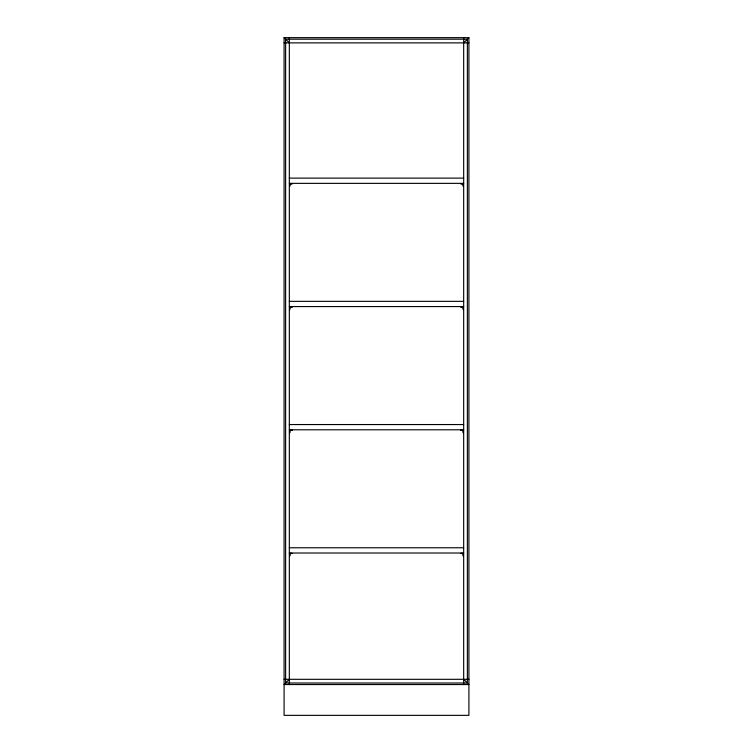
<?xml version="1.0" encoding="UTF-8"?>
<svg xmlns="http://www.w3.org/2000/svg" width="753" height="753" viewBox="0 0 753 753"><rect width="100%" height="100%" fill="white"/><g stroke="black" fill="none" stroke-linecap="round" stroke-linejoin="round"><path stroke-width="1.13" d="M463.679 42.883L468.912 37.65L284.088 37.65L284.088 715.35L468.912 715.35L468.912 37.65M289.321 679.31L284.088 684.543L468.912 684.543L463.679 679.31M284.088 42.883L468.912 42.883M289.321 178.122L463.679 178.122M289.321 183.356L463.679 183.356M292.399 183.741L289.707 183.741L289.707 186.433M460.601 183.741L463.293 183.741L463.293 186.433M290.281 183.93L290.959 183.741M291.825 183.93L291.147 183.741M461.175 183.93L461.843 183.741M462.719 183.93L462.041 183.741M289.707 184.993L289.905 184.316M463.293 184.993L463.095 184.316M289.707 185.182L289.905 185.859M463.293 185.182L463.095 185.859M289.321 301.341L463.679 301.341M289.321 306.575L463.679 306.575M292.399 306.96L289.707 306.96L289.707 309.652M460.601 306.96L463.293 306.96L463.293 309.652M290.281 307.149L290.959 306.96M291.825 307.149L291.147 306.96M461.175 307.149L461.843 306.96M462.719 307.149L462.041 306.96M289.707 308.212L289.905 307.535M463.293 308.212L463.095 307.535M289.707 308.401L289.905 309.078M463.293 308.401L463.095 309.078M289.321 424.551L463.679 424.551M289.321 429.794L463.679 429.794M292.399 430.179L289.707 430.179L289.707 432.871M460.601 430.179L463.293 430.179L463.293 432.871M290.281 430.368L290.959 430.179M291.825 430.368L291.147 430.179M461.175 430.368L461.843 430.179M462.719 430.368L462.041 430.179M289.707 431.431L289.905 430.754M463.293 431.431L463.095 430.754M289.707 431.62L289.905 432.297M463.293 431.62L463.095 432.297M289.321 547.77L463.679 547.77M289.321 553.013L463.679 553.013M292.399 553.399L289.707 553.399L289.707 556.091M460.601 553.399L463.293 553.399L463.293 556.091M290.281 553.587L290.959 553.399M291.825 553.587L291.147 553.399M461.175 553.587L461.843 553.399M462.719 553.587L462.041 553.399M289.707 554.65L289.905 553.973M463.293 554.65L463.095 553.973M289.707 554.839L289.905 555.516M463.293 554.839L463.095 555.516M284.088 679.31L468.912 679.31M284.088 37.65L289.321 42.883M463.679 37.65L463.679 684.543M289.321 37.65L289.321 684.543M467.378 39.194L285.622 39.194L285.622 683.009L467.378 683.009L467.378 39.194"/></g></svg>
